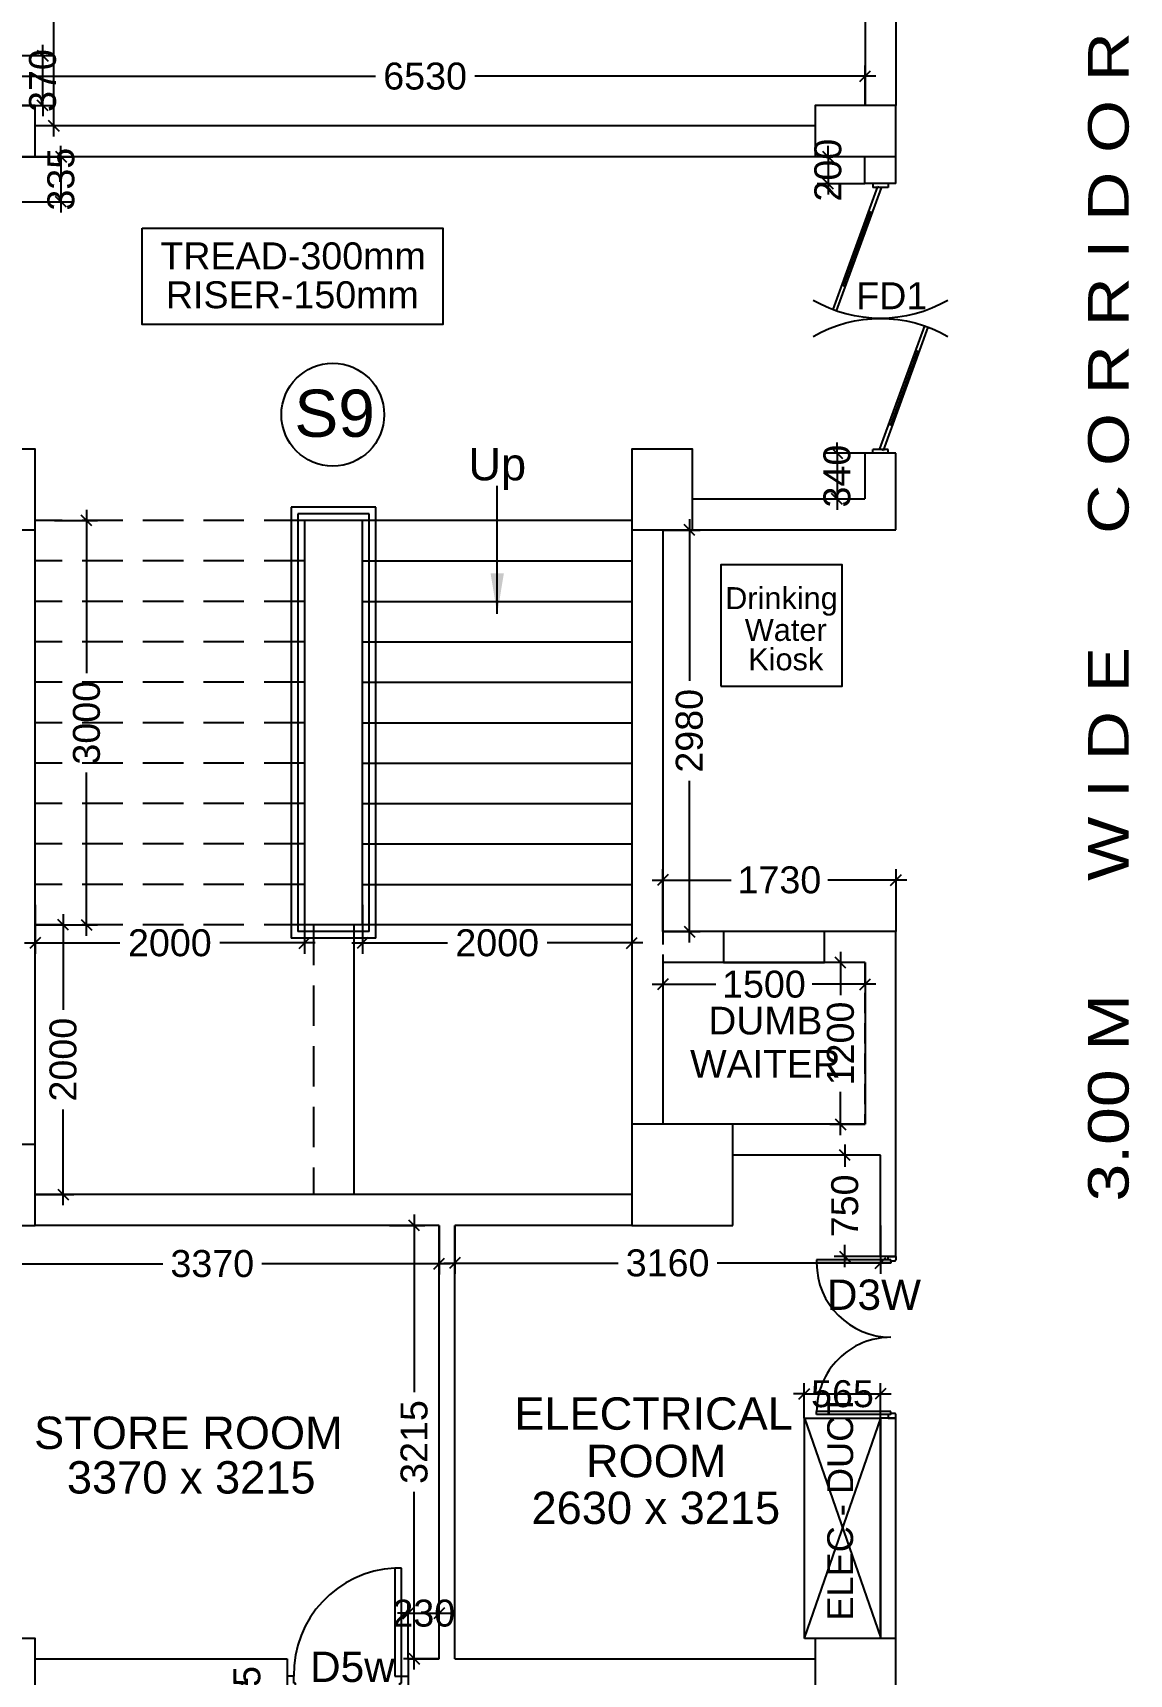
# Model space of a CAD drawing. Extents: x 6345096 to 6738923, y -6490958 to -6305885.
# Drawn here: x 6532632 to 6540771, y -6403355 to -6391176 of the extents above; entities that cross this region are included whole.
import ezdxf
from ezdxf.enums import TextEntityAlignment as Align

# ---------------------------------------------------------------- set-up
doc = ezdxf.new("R2010")
doc.units = 0
doc.header["$LTSCALE"] = 600
doc.header["$MEASUREMENT"] = 0
doc.header["$PDMODE"] = 35
doc.linetypes.add('DASHED', pattern=[0.75, 0.5, -0.25])
doc.linetypes.add('HIDDEN', pattern=[0.375, 0.25, -0.125])
doc.layers.get('0').update_dxf_attribs({"linetype": 'CONTINUOUS'})
doc.layers.get('Defpoints').update_dxf_attribs({"linetype": 'CONTINUOUS'})
for name, color, linetype in [('DOOR', 32, 'CONTINUOUS'), ('Fire Door', 10, 'CONTINUOUS'), ('HS', 251, 'CONTINUOUS'), ('joinery', 7, 'CONTINUOUS'), ('LA-column', 3, 'CONTINUOUS'), ('Railing', 21, 'CONTINUOUS'), ('Room Dim', 1, 'CONTINUOUS'), ('Stairscase', 7, 'CONTINUOUS'), ('STEPS', 7, 'CONTINUOUS'), ('TEXT', 6, 'CONTINUOUS'), ('TXT', 6, 'CONTINUOUS'), ('Walls', 7, 'CONTINUOUS'), ('Working Dim', 5, 'CONTINUOUS')]:
    doc.layers.add(name, color=color, linetype=linetype)
doc.styles.add('ari', font='arial.ttf')
doc.styles.add('ARIAL', font='arial.ttf')
doc.dimstyles.new('int. dim', dxfattribs={"dimtxt": 200, "dimasz": 80, "dimexe": 80, "dimexo": 0, "dimgap": 70, "dimtad": 0, "dimdec": 0, "dimzin": 12, "dimdsep": 46, "dimtxsty": 'ari', "dimblk": 'OBLIQUE', "dimcen": 2, "dimdle": 80, "dimclrd": 256, "dimclre": 256, "dimclrt": 6, "dimadec": 0, "dimazin": 0, "dimtfac": 1, "dimtdec": 0, "dimtix": 1, "dimtmove": 2, "dimatfit": 3, "dimfxl": 1, "dimtolj": 1, "dimtzin": 0, "dimlwd": -1, "dimlwe": -1, "dimarcsym": 0})

# ---------------------------------------------------------------- blocks, each defined once
blk = doc.blocks.new('A$C15456D16')
at = {"layer": 'Fire Door'}
for p, q in [((969, -4), (56, 329)), ((969, -4), (56, 329)), ((969, -4), (56, 329)), ((979, 23), (65, 355)), ((979, 23), (65, 355)), ((979, 23), (65, 355)), ((248, 289), (238, 262)), ((248, 289), (238, 262)), ((248, 289), (238, 262)), ((791, 76), (243, 276)), ((791, 76), (243, 276)), ((791, 76), (243, 276)), ((-1000, 56), (-972, 56)), ((-1000, -56), (-1000, 56)), ((-1000, 56), (-972, 56)), ((-1000, -56), (-1000, 56)), ((-1000, 56), (-972, 56)), ((-1000, -56), (-1000, 56)), ((-979, -23), (-969, 4)), ((-979, -23), (-969, 4)), ((-979, -23), (-969, 4)), ((-972, -56), (-972, 56)), ((-972, -56), (-972, 56)), ((-972, -56), (-972, 56)), ((-969, 4), (-56, -329)), ((-969, 4), (-56, -329)), ((-969, 4), (-56, -329)), ((796, 89), (786, 63)), ((796, 89), (786, 63)), ((796, 89), (786, 63)), ((979, 23), (969, -4)), ((979, 23), (969, -4)), ((979, 23), (969, -4)), ((1000, 56), (972, 56)), ((972, -56), (972, 56)), ((1000, 56), (972, 56)), ((972, -56), (972, 56)), ((1000, 56), (972, 56)), ((972, -56), (972, 56)), ((1000, -56), (1000, 56)), ((1000, -56), (1000, 56)), ((1000, -56), (1000, 56)), ((-1000, -56), (-972, -56)), ((-1000, -56), (-972, -56)), ((-1000, -56), (-972, -56)), ((-979, -23), (-65, -355)), ((-979, -23), (-65, -355)), ((-979, -23), (-65, -355)), ((-796, -89), (-786, -63)), ((-796, -89), (-786, -63)), ((-796, -89), (-786, -63)), ((-791, -76), (-243, -276)), ((-791, -76), (-243, -276)), ((-791, -76), (-243, -276)), ((1000, -56), (972, -56)), ((1000, -56), (972, -56)), ((1000, -56), (972, -56)), ((-238, -262), (-248, -289)), ((-238, -262), (-248, -289)), ((-238, -262), (-248, -289))]:
    blk.add_line(p, q, dxfattribs=at)
at = {"layer": 'Fire Door', "extrusion": (0, 0, -1)}
for centre, major_axis, start_param, end_param in [((-1000, 0), (-1000, 0), 2.617886, 3.665084), ((-1000, 0), (-1000, 0), 2.617886, 3.665084), ((-1000, 0), (-1000, 0), 2.617886, 3.665084), ((1000, 0), (1000, 0), 2.618102, 3.665299), ((1000, 0), (1000, 0), 2.618102, 3.665299), ((1000, 0), (1000, 0), 2.618102, 3.665299)]:
    blk.add_ellipse(centre, major_axis=major_axis, ratio=1, start_param=start_param, end_param=end_param, dxfattribs=at)
blk = doc.blocks.new('1000')
at = {"layer": 'DOOR'}
for p, q in [((0, -100), (0, 0)), ((0, 0), (50, 0)), ((50, -100), (0, -100)), ((50, 0), (50, -2)), ((63, -49), (50, -49)), ((50, -49), (50, -100)), ((50, -100), (50, -901)), ((100, -100), (50, -100)), ((63, -13), (61, -13)), ((63, -13), (63, -49)), ((100, -901), (100, -100)), ((837, -13), (837, -49)), ((837, -13), (839, -13)), ((837, -49), (850, -49)), ((850, 0), (850, -2)), ((900, 0), (850, 0)), ((850, -49), (850, -100)), ((850, -100), (900, -100)), ((900, -100), (900, 0)), ((50, -901), (100, -901))]:
    blk.add_line(p, q, dxfattribs=at)
for centre, major_axis, start_param, end_param in [((50, -13), (-7.95, 7.95), 3.926991, 5.497787), ((850, -13), (7.95, 7.95), 0.785398, 2.356194)]:
    blk.add_ellipse(centre, major_axis=major_axis, ratio=1, start_param=start_param, end_param=end_param, dxfattribs=at)
at = {"layer": 'DOOR', "color": 145}
blk.add_ellipse((64, -115), major_axis=(-520, 590), ratio=1, start_param=2.464943, end_param=4.009476, dxfattribs=at)
blk = doc.blocks.new('_Oblique')
at = {"color": 0, "linetype": 'ByBlock', "lineweight": -2}
blk.add_line((-0.5, -0.5), (0.5, 0.5), dxfattribs=at)
blk = doc.blocks.new('*D729')
at = {"layer": 'Defpoints', "color": 0, "transparency": 16777216}
for p in [(6538810, -6391498), (6532279, -6391715, 4), (6538810, -6391715)]:
    blk.add_point(p, dxfattribs=at)
at = {"layer": 'Working Dim', "transparency": 16777216}
for p, q in [((6532199, -6391498), (6535176, -6391498)), ((6532279, -6391715), (6532279, -6391418)), ((6538890, -6391498), (6535913, -6391498)), ((6538810, -6391715), (6538810, -6391418))]:
    blk.add_line(p, q, dxfattribs=at)
at = {"layer": 'Working Dim', "transparency": 16777216, "xscale": 80, "yscale": 80, "zscale": 80, "rotation": 180}
blk.add_blockref('_Oblique', (6532279, -6391498), dxfattribs=at)
at = {"layer": 'Working Dim', "transparency": 16777216, "xscale": 80, "yscale": 80, "zscale": 80}
blk.add_blockref('_Oblique', (6538810, -6391498), dxfattribs=at)
at = {"layer": 'Working Dim', "color": 6, "transparency": 16777216, "insert": (6535544, -6391498), "char_height": 200, "attachment_point": 5, "style": 'ari'}
blk.add_mtext('\\A1;6530', dxfattribs=at)
blk = doc.blocks.new('*D730')
at = {"layer": 'Defpoints', "color": 0, "transparency": 16777216}
for p in [(6532915, -6388650, 5), (6532787, -6391865), (6532915, -6391865, 5)]:
    blk.add_point(p, dxfattribs=at)
at = {"layer": 'Working Dim', "transparency": 16777216}
for p, q in [((6532787, -6388570), (6532787, -6389888)), ((6532915, -6388650), (6532707, -6388650)), ((6532787, -6391945), (6532787, -6390626)), ((6532915, -6391865), (6532707, -6391865))]:
    blk.add_line(p, q, dxfattribs=at)
at = {"layer": 'Working Dim', "transparency": 16777216, "xscale": 80, "yscale": 80, "zscale": 80}
for p, rotation in [((6532787, -6388650), 90), ((6532787, -6391865), 270)]:
    blk.add_blockref('_Oblique', p, dxfattribs=dict(at, rotation=rotation))
at = {"layer": 'Working Dim', "color": 6, "transparency": 16777216, "insert": (6532787, -6390257), "char_height": 200, "attachment_point": 5, "rotation": 90, "style": 'ari'}
blk.add_mtext('\\A1;3215', dxfattribs=at)
blk = doc.blocks.new('*D731')
at = {"layer": 'Defpoints', "color": 0, "transparency": 16777216}
for p in [(6537309, -6398075, 2), (6538810, -6398075, 2), (6537309, -6398236)]:
    blk.add_point(p, dxfattribs=at)
at = {"layer": 'Working Dim', "transparency": 16777216}
for p, q in [((6537309, -6398075), (6537309, -6398316)), ((6538810, -6398075), (6538810, -6398316)), ((6537229, -6398236), (6537701, -6398236)), ((6538890, -6398236), (6538418, -6398236))]:
    blk.add_line(p, q, dxfattribs=at)
at = {"layer": 'Working Dim', "transparency": 16777216, "xscale": 80, "yscale": 80, "zscale": 80, "rotation": 180}
blk.add_blockref('_Oblique', (6537309, -6398236), dxfattribs=at)
at = {"layer": 'Working Dim', "transparency": 16777216, "xscale": 80, "yscale": 80, "zscale": 80}
blk.add_blockref('_Oblique', (6538810, -6398236), dxfattribs=at)
at = {"layer": 'Working Dim', "color": 6, "transparency": 16777216, "insert": (6538059, -6398236), "char_height": 200, "attachment_point": 5, "style": 'ari'}
blk.add_mtext('\\A1;1500', dxfattribs=at)
blk = doc.blocks.new('*D732')
at = {"layer": 'Defpoints', "color": 0, "transparency": 16777216}
for p in [(6538628, -6398075), (6538810, -6398075, 2), (6538810, -6399275, 2)]:
    blk.add_point(p, dxfattribs=at)
at = {"layer": 'Working Dim', "transparency": 16777216}
for p, q in [((6538810, -6398075), (6538548, -6398075)), ((6538628, -6397995), (6538628, -6398316)), ((6538628, -6399355), (6538628, -6399034)), ((6538810, -6399275), (6538548, -6399275))]:
    blk.add_line(p, q, dxfattribs=at)
at = {"layer": 'Working Dim', "transparency": 16777216, "xscale": 80, "yscale": 80, "zscale": 80}
for p, rotation in [((6538628, -6398075), 90), ((6538628, -6399275), 270)]:
    blk.add_blockref('_Oblique', p, dxfattribs=dict(at, rotation=rotation))
at = {"layer": 'Working Dim', "color": 6, "transparency": 16777216, "insert": (6538628, -6398675), "char_height": 200, "attachment_point": 5, "rotation": 90, "style": 'ari'}
blk.add_mtext('\\A1;1200', dxfattribs=at)
blk = doc.blocks.new('*D733')
at = {"layer": 'Defpoints', "color": 0, "transparency": 16777216}
for p in [(6537309, -6394865, 5), (6537309, -6397845, 2), (6537506, -6397845)]:
    blk.add_point(p, dxfattribs=at)
at = {"layer": 'Working Dim', "transparency": 16777216}
for p, q in [((6537506, -6394785), (6537506, -6395985)), ((6537309, -6394865), (6537586, -6394865)), ((6537506, -6397925), (6537506, -6396725)), ((6537309, -6397845), (6537586, -6397845))]:
    blk.add_line(p, q, dxfattribs=at)
at = {"layer": 'Working Dim', "transparency": 16777216, "xscale": 80, "yscale": 80, "zscale": 80}
for p, rotation in [((6537506, -6394865), 90), ((6537506, -6397845), 270)]:
    blk.add_blockref('_Oblique', p, dxfattribs=dict(at, rotation=rotation))
at = {"layer": 'Working Dim', "color": 6, "transparency": 16777216, "insert": (6537506, -6396355), "char_height": 200, "attachment_point": 5, "rotation": 90, "style": 'ari'}
blk.add_mtext('\\A1;2980', dxfattribs=at)
blk = doc.blocks.new('*D734')
at = {"layer": 'Defpoints', "color": 0, "transparency": 16777216}
for p in [(6538809, -6392095, 5), (6538535, -6392295), (6538809, -6392295, 5)]:
    blk.add_point(p, dxfattribs=at)
at = {"layer": 'Working Dim', "transparency": 16777216}
for p, q in [((6538809, -6392095), (6538455, -6392095)), ((6538535, -6392095), (6538535, -6392015)), ((6538535, -6392095), (6538535, -6392295)), ((6538809, -6392295), (6538455, -6392295)), ((6538535, -6392295), (6538535, -6392375))]:
    blk.add_line(p, q, dxfattribs=at)
at = {"layer": 'Working Dim', "transparency": 16777216, "xscale": 80, "yscale": 80, "zscale": 80}
for p, rotation in [((6538535, -6392095), 270), ((6538535, -6392295), 90)]:
    blk.add_blockref('_Oblique', p, dxfattribs=dict(at, rotation=rotation))
at = {"layer": 'Working Dim', "color": 6, "transparency": 16777216, "insert": (6538535, -6392195), "char_height": 200, "attachment_point": 5, "rotation": 90, "style": 'ari'}
blk.add_mtext('\\A1;200', dxfattribs=at)
blk = doc.blocks.new('*D735')
at = {"layer": 'Defpoints', "color": 0, "transparency": 16777216}
for p in [(6538809, -6394295, 5), (6538602, -6394635), (6538809, -6394635, 5)]:
    blk.add_point(p, dxfattribs=at)
at = {"layer": 'Working Dim', "transparency": 16777216}
for p, q in [((6538809, -6394295), (6538522, -6394295)), ((6538602, -6394295), (6538602, -6394215)), ((6538602, -6394295), (6538602, -6394635)), ((6538809, -6394635), (6538522, -6394635)), ((6538602, -6394635), (6538602, -6394715))]:
    blk.add_line(p, q, dxfattribs=at)
at = {"layer": 'Working Dim', "transparency": 16777216, "xscale": 80, "yscale": 80, "zscale": 80}
for p, rotation in [((6538602, -6394295), 270), ((6538602, -6394635), 90)]:
    blk.add_blockref('_Oblique', p, dxfattribs=dict(at, rotation=rotation))
at = {"layer": 'Working Dim', "color": 6, "transparency": 16777216, "insert": (6538602, -6394465), "char_height": 200, "attachment_point": 5, "rotation": 90, "style": 'ari'}
blk.add_mtext('\\A1;340', dxfattribs=at)
blk = doc.blocks.new('*D736')
at = {"layer": 'Defpoints', "color": 0, "transparency": 16777216}
for p in [(6532279, -6400025, 3), (6535649, -6400025, 5), (6535649, -6400309)]:
    blk.add_point(p, dxfattribs=at)
at = {"layer": 'Working Dim', "transparency": 16777216}
for p, q in [((6532279, -6400025), (6532279, -6400389)), ((6535649, -6400025), (6535649, -6400389)), ((6532199, -6400309), (6533596, -6400309)), ((6535729, -6400309), (6534333, -6400309))]:
    blk.add_line(p, q, dxfattribs=at)
at = {"layer": 'Working Dim', "transparency": 16777216, "xscale": 80, "yscale": 80, "zscale": 80, "rotation": 180}
blk.add_blockref('_Oblique', (6532279, -6400309), dxfattribs=at)
at = {"layer": 'Working Dim', "transparency": 16777216, "xscale": 80, "yscale": 80, "zscale": 80}
blk.add_blockref('_Oblique', (6535649, -6400309), dxfattribs=at)
at = {"layer": 'Working Dim', "color": 6, "transparency": 16777216, "insert": (6533964, -6400309), "char_height": 200, "attachment_point": 5, "style": 'ari'}
blk.add_mtext('\\A1;3370', dxfattribs=at)
blk = doc.blocks.new('*D737')
at = {"layer": 'Defpoints', "color": 0, "transparency": 16777216}
for p in [(6535764, -6400025, 5), (6538924, -6400025, 5), (6538924, -6400304)]:
    blk.add_point(p, dxfattribs=at)
at = {"layer": 'Working Dim', "transparency": 16777216}
for p, q in [((6535764, -6400025), (6535764, -6400384)), ((6538924, -6400025), (6538924, -6400384)), ((6535684, -6400304), (6536976, -6400304)), ((6539004, -6400304), (6537713, -6400304))]:
    blk.add_line(p, q, dxfattribs=at)
at = {"layer": 'Working Dim', "transparency": 16777216, "xscale": 80, "yscale": 80, "zscale": 80, "rotation": 180}
blk.add_blockref('_Oblique', (6535764, -6400304), dxfattribs=at)
at = {"layer": 'Working Dim', "transparency": 16777216, "xscale": 80, "yscale": 80, "zscale": 80}
blk.add_blockref('_Oblique', (6538924, -6400304), dxfattribs=at)
at = {"layer": 'Working Dim', "color": 6, "transparency": 16777216, "insert": (6537344, -6400304), "char_height": 200, "attachment_point": 5, "style": 'ari'}
blk.add_mtext('\\A1;3160', dxfattribs=at)
blk = doc.blocks.new('*D738')
at = {"layer": 'Defpoints', "color": 0, "transparency": 16777216}
for p in [(6535279, -6400025), (6535463, -6403240), (6535649, -6403240, 5)]:
    blk.add_point(p, dxfattribs=at)
at = {"layer": 'Working Dim', "transparency": 16777216}
for p, q in [((6535279, -6400025), (6535543, -6400025)), ((6535463, -6399945), (6535463, -6401263)), ((6535463, -6403320), (6535463, -6402002)), ((6535649, -6403240), (6535383, -6403240))]:
    blk.add_line(p, q, dxfattribs=at)
at = {"layer": 'Working Dim', "transparency": 16777216, "xscale": 80, "yscale": 80, "zscale": 80}
for p, rotation in [((6535463, -6400025), 90), ((6535463, -6403240), 270)]:
    blk.add_blockref('_Oblique', p, dxfattribs=dict(at, rotation=rotation))
at = {"layer": 'Working Dim', "color": 6, "transparency": 16777216, "insert": (6535463, -6401632), "char_height": 200, "attachment_point": 5, "rotation": 90, "style": 'ari'}
blk.add_mtext('\\A1;3215', dxfattribs=at)
blk = doc.blocks.new('*D739')
at = {"layer": 'Defpoints', "color": 0, "transparency": 16777216}
for p in [(6538924, -6401275), (6538359, -6401455, 5), (6538924, -6401455, 5)]:
    blk.add_point(p, dxfattribs=at)
at = {"layer": 'Working Dim', "transparency": 16777216}
for p, q in [((6538359, -6401455), (6538359, -6401195)), ((6538924, -6401455), (6538924, -6401195)), ((6538359, -6401275), (6538279, -6401275)), ((6538359, -6401275), (6538924, -6401275)), ((6538924, -6401275), (6539004, -6401275))]:
    blk.add_line(p, q, dxfattribs=at)
at = {"layer": 'Working Dim', "transparency": 16777216, "xscale": 80, "yscale": 80, "zscale": 80}
blk.add_blockref('_Oblique', (6538359, -6401275), dxfattribs=at)
at = {"layer": 'Working Dim', "transparency": 16777216, "xscale": 80, "yscale": 80, "zscale": 80, "rotation": 180}
blk.add_blockref('_Oblique', (6538924, -6401275), dxfattribs=at)
at = {"layer": 'Working Dim', "color": 6, "transparency": 16777216, "insert": (6538642, -6401275), "char_height": 200, "attachment_point": 5, "style": 'ari'}
blk.add_mtext('\\A1;565', dxfattribs=at)
blk = doc.blocks.new('*D1090')
at = {"layer": 'Defpoints', "color": 0, "transparency": 16777216}
for p in [(6539040, -6397462), (6537309, -6397845), (6539040, -6397845, 2)]:
    blk.add_point(p, dxfattribs=at)
at = {"layer": 'Working Dim', "transparency": 16777216}
for p, q in [((6537229, -6397462), (6537816, -6397462)), ((6537309, -6397845), (6537309, -6397382)), ((6539120, -6397462), (6538533, -6397462)), ((6539040, -6397845), (6539040, -6397382))]:
    blk.add_line(p, q, dxfattribs=at)
at = {"layer": 'Working Dim', "transparency": 16777216, "xscale": 80, "yscale": 80, "zscale": 80, "rotation": 180}
blk.add_blockref('_Oblique', (6537309, -6397462), dxfattribs=at)
at = {"layer": 'Working Dim', "transparency": 16777216, "xscale": 80, "yscale": 80, "zscale": 80}
blk.add_blockref('_Oblique', (6539040, -6397462), dxfattribs=at)
at = {"layer": 'Working Dim', "color": 6, "transparency": 16777216, "insert": (6538174, -6397462), "char_height": 200, "attachment_point": 5, "style": 'ari'}
blk.add_mtext('\\A1;1730', dxfattribs=at)
blk = doc.blocks.new('*D1098')
at = {"layer": 'Defpoints', "color": 0, "transparency": 16777216}
for p in [(6538924, -6399504, 5), (6538660, -6400255), (6538924, -6400255, 5)]:
    blk.add_point(p, dxfattribs=at)
at = {"layer": 'Working Dim', "transparency": 16777216}
for p, q in [((6538924, -6399504), (6538580, -6399504)), ((6538660, -6399424), (6538660, -6399590)), ((6538924, -6400255), (6538580, -6400255)), ((6538660, -6400335), (6538660, -6400169))]:
    blk.add_line(p, q, dxfattribs=at)
at = {"layer": 'Working Dim', "transparency": 16777216, "xscale": 80, "yscale": 80, "zscale": 80}
for p, rotation in [((6538660, -6399504), 90), ((6538660, -6400255), 270)]:
    blk.add_blockref('_Oblique', p, dxfattribs=dict(at, rotation=rotation))
at = {"layer": 'Working Dim', "color": 6, "transparency": 16777216, "insert": (6538660, -6399880), "char_height": 200, "attachment_point": 5, "rotation": 90, "style": 'ari'}
blk.add_mtext('\\A1;750', dxfattribs=at)
blk = doc.blocks.new('*D1099')
at = {"layer": 'Defpoints', "color": 0, "transparency": 16777216}
for p in [(6535649, -6402903), (6535419, -6403240, 5), (6535649, -6403240, 5)]:
    blk.add_point(p, dxfattribs=at)
at = {"layer": 'Working Dim', "transparency": 16777216}
for p, q in [((6535419, -6403240), (6535419, -6402823)), ((6535649, -6403240), (6535649, -6402823)), ((6535419, -6402903), (6535339, -6402903)), ((6535419, -6402903), (6535649, -6402903)), ((6535649, -6402903), (6535729, -6402903))]:
    blk.add_line(p, q, dxfattribs=at)
at = {"layer": 'Working Dim', "transparency": 16777216, "xscale": 80, "yscale": 80, "zscale": 80}
blk.add_blockref('_Oblique', (6535419, -6402903), dxfattribs=at)
at = {"layer": 'Working Dim', "transparency": 16777216, "xscale": 80, "yscale": 80, "zscale": 80, "rotation": 180}
blk.add_blockref('_Oblique', (6535649, -6402903), dxfattribs=at)
at = {"layer": 'Working Dim', "color": 6, "transparency": 16777216, "insert": (6535534, -6402903), "char_height": 200, "attachment_point": 5, "style": 'ari'}
blk.add_mtext('\\A1;230', dxfattribs=at)
blk = doc.blocks.new('*D1606')
at = {"layer": 'Defpoints', "color": 0, "transparency": 16777216}
for p in [(6532279, -6392095, -10), (6532279, -6392430, -11), (6532841, -6392430)]:
    blk.add_point(p, dxfattribs=at)
at = {"layer": 'Working Dim', "transparency": 16777216}
for p, q in [((6532279, -6392095), (6532921, -6392095)), ((6532841, -6392095), (6532841, -6392015)), ((6532841, -6392095), (6532841, -6392430)), ((6532279, -6392430), (6532921, -6392430)), ((6532841, -6392430), (6532841, -6392510))]:
    blk.add_line(p, q, dxfattribs=at)
at = {"layer": 'Working Dim', "transparency": 16777216, "xscale": 80, "yscale": 80, "zscale": 80}
for p, rotation in [((6532841, -6392095), 270), ((6532841, -6392430), 90)]:
    blk.add_blockref('_Oblique', p, dxfattribs=dict(at, rotation=rotation))
at = {"layer": 'Working Dim', "color": 6, "transparency": 16777216, "insert": (6532841, -6392262), "char_height": 200, "attachment_point": 5, "rotation": 90, "style": 'ari'}
blk.add_mtext('\\A1;335', dxfattribs=at)
blk = doc.blocks.new('*D1610')
at = {"layer": 'Defpoints', "color": 0, "transparency": 16777216}
for p in [(6532049, -6391345, 2), (6532705, -6391345), (6532049, -6391715, -10)]:
    blk.add_point(p, dxfattribs=at)
at = {"layer": 'Working Dim', "transparency": 16777216}
for p, q in [((6532049, -6391345), (6532785, -6391345)), ((6532705, -6391345), (6532705, -6391265)), ((6532705, -6391715), (6532705, -6391345)), ((6532049, -6391715), (6532785, -6391715)), ((6532705, -6391715), (6532705, -6391795))]:
    blk.add_line(p, q, dxfattribs=at)
at = {"layer": 'Working Dim', "transparency": 16777216, "xscale": 80, "yscale": 80, "zscale": 80}
for p, rotation in [((6532705, -6391345), 270), ((6532705, -6391715), 90)]:
    blk.add_blockref('_Oblique', p, dxfattribs=dict(at, rotation=rotation))
at = {"layer": 'Working Dim', "color": 6, "transparency": 16777216, "insert": (6532705, -6391530), "char_height": 200, "attachment_point": 5, "rotation": 90, "style": 'ari'}
blk.add_mtext('\\A1;370', dxfattribs=at)
blk = doc.blocks.new('Z$W@#1275')
at = {"layer": 'DOOR'}
for p, q in [((73, 1500), (0, 1500)), ((0, 1500), (0, 1467)), ((0, 1467), (2, 1467)), ((11, 1456), (11, 1458)), ((11, 1456), (47, 1456)), ((47, 1467), (736, 1467)), ((47, 1467), (47, 1439)), ((47, 1456), (47, 1467)), ((47, 1467), (73, 1467)), ((47, 1439), (736, 1439)), ((73, 1467), (73, 1500)), ((736, 1467), (736, 1439)), ((0, 33), (2, 33)), ((0, 0), (0, 33)), ((73, 0), (0, 0)), ((11, 44), (11, 42)), ((11, 44), (47, 44)), ((47, 61), (736, 61)), ((47, 33), (47, 61)), ((47, 44), (47, 33)), ((47, 33), (736, 33)), ((47, 33), (73, 33)), ((73, 33), (73, 0)), ((736, 33), (736, 61))]:
    blk.add_line(p, q, dxfattribs=at)
for centre, start, end in [((11, 1467), 180, 270), ((11, 33), 90, 180)]:
    blk.add_arc(centre, 9.13, start, end, dxfattribs=at)
at = {"layer": 'DOOR', "color": 145}
for centre, start, end in [((47, 1439), 270, 0), ((47, 61), 0, 90)]:
    blk.add_arc(centre, 689, start, end, dxfattribs=at)
blk = doc.blocks.new('*D1734')
at = {"layer": 'Defpoints', "color": 0, "transparency": 16777216}
for p in [(6532794, -6394795, -2), (6533031, -6394795), (6532937, -6397795)]:
    blk.add_point(p, dxfattribs=at)
at = {"layer": 'Working Dim', "transparency": 16777216}
for p, q in [((6533031, -6394715), (6533031, -6395926)), ((6532794, -6394795), (6533111, -6394795)), ((6533031, -6397875), (6533031, -6396663)), ((6532937, -6397795), (6533111, -6397795))]:
    blk.add_line(p, q, dxfattribs=at)
at = {"layer": 'Working Dim', "transparency": 16777216, "xscale": 80, "yscale": 80, "zscale": 80}
for p, rotation in [((6533031, -6394795), 90), ((6533031, -6397795), 270)]:
    blk.add_blockref('_Oblique', p, dxfattribs=dict(at, rotation=rotation))
at = {"layer": 'Working Dim', "color": 6, "transparency": 16777216, "insert": (6533031, -6396295), "char_height": 200, "attachment_point": 5, "rotation": 90, "style": 'ari'}
blk.add_mtext('\\A1;3000', dxfattribs=at)
blk = doc.blocks.new('*D1739')
at = {"layer": 'Defpoints', "color": 0, "transparency": 16777216}
for p in [(6532649, -6397795, 3), (6532649, -6399795, 5), (6532857, -6399795)]:
    blk.add_point(p, dxfattribs=at)
at = {"layer": 'Working Dim', "transparency": 16777216}
for p, q in [((6532649, -6397795), (6532937, -6397795)), ((6532857, -6397715), (6532857, -6398425)), ((6532857, -6399875), (6532857, -6399165)), ((6532649, -6399795), (6532937, -6399795))]:
    blk.add_line(p, q, dxfattribs=at)
at = {"layer": 'Working Dim', "transparency": 16777216, "xscale": 80, "yscale": 80, "zscale": 80}
for p, rotation in [((6532857, -6397795), 90), ((6532857, -6399795), 270)]:
    blk.add_blockref('_Oblique', p, dxfattribs=dict(at, rotation=rotation))
at = {"layer": 'Working Dim', "color": 6, "transparency": 16777216, "insert": (6532857, -6398795), "char_height": 200, "attachment_point": 5, "rotation": 90, "style": 'ari'}
blk.add_mtext('\\A1;2000', dxfattribs=at)
blk = doc.blocks.new('*D1740')
at = {"layer": 'Defpoints', "color": 0, "transparency": 16777216}
for p in [(6532649, -6397645, 2), (6534649, -6397645, 2), (6532649, -6397929)]:
    blk.add_point(p, dxfattribs=at)
at = {"layer": 'Working Dim', "transparency": 16777216}
for p, q in [((6532649, -6397645), (6532649, -6398009)), ((6534649, -6397645), (6534649, -6398009)), ((6532569, -6397929), (6533279, -6397929)), ((6534729, -6397929), (6534019, -6397929))]:
    blk.add_line(p, q, dxfattribs=at)
at = {"layer": 'Working Dim', "transparency": 16777216, "xscale": 80, "yscale": 80, "zscale": 80, "rotation": 180}
blk.add_blockref('_Oblique', (6532649, -6397929), dxfattribs=at)
at = {"layer": 'Working Dim', "transparency": 16777216, "xscale": 80, "yscale": 80, "zscale": 80}
blk.add_blockref('_Oblique', (6534649, -6397929), dxfattribs=at)
at = {"layer": 'Working Dim', "color": 6, "transparency": 16777216, "insert": (6533649, -6397929), "char_height": 200, "attachment_point": 5, "style": 'ari'}
blk.add_mtext('\\A1;2000', dxfattribs=at)
blk = doc.blocks.new('*D1741')
at = {"layer": 'Defpoints', "color": 0, "transparency": 16777216}
for p in [(6535079, -6397645, 2), (6537079, -6397645, 5), (6537079, -6397929)]:
    blk.add_point(p, dxfattribs=at)
at = {"layer": 'Working Dim', "transparency": 16777216}
for p, q in [((6535079, -6397645), (6535079, -6398009)), ((6537079, -6397645), (6537079, -6398009)), ((6534999, -6397929), (6535709, -6397929)), ((6537159, -6397929), (6536449, -6397929))]:
    blk.add_line(p, q, dxfattribs=at)
at = {"layer": 'Working Dim', "transparency": 16777216, "xscale": 80, "yscale": 80, "zscale": 80, "rotation": 180}
blk.add_blockref('_Oblique', (6535079, -6397929), dxfattribs=at)
at = {"layer": 'Working Dim', "transparency": 16777216, "xscale": 80, "yscale": 80, "zscale": 80}
blk.add_blockref('_Oblique', (6537079, -6397929), dxfattribs=at)
at = {"layer": 'Working Dim', "color": 6, "transparency": 16777216, "insert": (6536079, -6397929), "char_height": 200, "attachment_point": 5, "style": 'ari'}
blk.add_mtext('\\A1;2000', dxfattribs=at)
blk = doc.blocks.new('*D1850')
at = {"layer": 'Defpoints', "color": 0, "transparency": 16777216}
for p in [(6533964, -6403470), (6533963, -6403585, 0), (6534222, -6403585)]:
    blk.add_point(p, dxfattribs=at)
at = {"layer": 'Working Dim', "transparency": 16777216}
for p, q in [((6534222, -6403470), (6534222, -6403390)), ((6533964, -6403470), (6534302, -6403470)), ((6534222, -6403470), (6534222, -6403585)), ((6533963, -6403585), (6534302, -6403585)), ((6534222, -6403585), (6534222, -6403665))]:
    blk.add_line(p, q, dxfattribs=at)
at = {"layer": 'Working Dim', "transparency": 16777216, "xscale": 80, "yscale": 80, "zscale": 80}
for p, rotation in [((6534222, -6403470), 270), ((6534222, -6403585), 90)]:
    blk.add_blockref('_Oblique', p, dxfattribs=dict(at, rotation=rotation))
at = {"layer": 'Working Dim', "color": 6, "transparency": 16777216, "insert": (6534222, -6403527), "char_height": 200, "attachment_point": 5, "rotation": 90, "style": 'ari'}
blk.add_mtext('\\A1;115', dxfattribs=at)
blk = doc.blocks.new('A$C2CD672AE')
at = {"layer": 'Railing', "color": 8, "linetype": 'HIDDEN'}
blk.add_line((2330, 56999.3, 5.1), (2330, 61559.3, 5.1), dxfattribs=at)
at = {"layer": 'Railing', "color": 8, "linetype": 'HIDDEN', "elevation": 2.3}
blk.add_lwpolyline([(7420.3, 60399.8), (8320.3, 60399.8), (8320.3, 61299.8), (7420.3, 61299.8)], close=True, dxfattribs=at)
at = {"layer": 'Stairscase', "color": 8, "linetype": 'HIDDEN', "ltscale": 100, "elevation": 4.9}
blk.add_lwpolyline([(8040.1, 53334.3), (8040.1, 54969.3), (8605.1, 54969.3), (8605.1, 53334.3)], close=True, dxfattribs=at)
at = {"layer": 'Stairscase', "color": 8, "linetype": 'HIDDEN', "ltscale": 100, "elevation": 5}
for points in [[(8605.1, 54969.3), (8040.1, 53344.3)], [(8040.1, 54969.3), (8605.1, 53344.3)]]:
    blk.add_lwpolyline(points, dxfattribs=at)
at = {"layer": 'Walls', "color": 8, "linetype": 'HIDDEN'}
for p, q in [((8490.2, 65424.5), (8490.2, 64709.3)), ((8720.1, 65424.5), (8720.1, 64709.3)), ((8120.1, 64559.1), (2330, 64559.2)), ((8120.1, 64329.2), (2330, 64329.2)), ((8490.1, 64129.2), (8490.1, 64329.3)), ((8720.1, 64129.2), (8720.1, 64329.3)), ((8720.1, 64129.2), (8490.1, 64129.2)), ((8720.1, 62129.2), (8490.1, 62129.2)), ((8490.1, 62129.2), (8490.1, 61789.3)), ((8720.1, 61559.3), (8720.1, 62129.2)), ((8720.1, 61929.2), (8720.1, 61929.2)), ((7210, 61789.3), (8490.1, 61789.3)), ((6760, 61559.3), (6760, 57149.4)), ((6990, 61559.3), (6990, 57149.4)), ((7210, 61559.3), (8720.2, 61559.3)), ((8720.1, 58579.3), (6990, 58579.3)), ((8720.1, 56919.5), (8720.1, 58579.3)), ((8490.1, 58349.3), (6990, 58349.3)), ((8490.1, 58349.3), (8490.1, 57149.3)), ((8489.8, 57149.4), (7510.1, 57149.4)), ((8605.1, 56919.5), (7510.1, 56919.4)), ((8605.1, 56169.3), (8605.1, 56919.5)), ((8720.1, 56169.4), (8720.1, 56919.5)), ((6760.1, 56629.3), (2329.9, 56629.3)), ((5329.9, 56399.4), (2329.9, 56399.3)), ((5329.9, 53184.2), (5329.9, 56399.4)), ((6760.1, 56399.4), (5444.9, 56399.4)), ((5444.9, 53184.2), (5444.9, 56399.4)), ((8720.1, 56169.3), (8605.1, 56169.3)), ((8605.1, 53334.3), (8605.1, 54969.3)), ((8720.1, 54969.3), (8605.1, 54969.3)), ((8720.1, 53334.3), (8720.1, 54969.3)), ((2330, 53184.2), (4199.9, 53184.2)), ((5099.9, 53184.2), (5329.9, 53184.2)), ((5099.9, 53184.2), (5099.9, 52954.2)), ((5444.9, 53184.2), (8120.1, 53184.2))]:
    blk.add_line(p, q, dxfattribs=at)
blk.add_lwpolyline([(4199.9, 53184.2), (4199.9, 52954.2)], dxfattribs=at)
at = {"layer": 'Stairscase', "color": 8, "linetype": 'HIDDEN', "ltscale": 10, "style": 'ARIAL'}
blk.add_text('ELEC - DUCT', height=192, rotation=90, dxfattribs=at).set_placement((8401.8, 54308.5, 5), align=Align.CENTER)
at = {"layer": 'TXT', "color": 8, "linetype": 'HIDDEN', "style": 'ARIAL', "width": 1.2}
blk.add_text('3.00 M      W I D E      C O R R I D O R', height=300.522, rotation=90, dxfattribs=at).set_placement((10447, 60914.6, 2.1), align=Align.CENTER)

msp = doc.modelspace()

# ---------------------------------------------------------------- linework, layer by layer
msp.add_circle((6534858.448, -6394009.042), 381.426)
at = {"layer": 'DOOR', "linetype": 'Continuous', "elevation": -0.642}
msp.add_lwpolyline([(6538509.457, -6397844.648), (6537759.457, -6397844.648), (6537759.457, -6398074.648), (6538509.457, -6398074.648)], close=True, dxfattribs=at)
at = {"layer": 'LA-column', "color": 2}
for points in [[(6532049.388, -6392094.606), (6532649.388, -6392094.606), (6532649.388, -6391714.606), (6532049.388, -6391714.606)], [(6532649.389, -6394864.616), (6532649.389, -6394264.616), (6532269.389, -6394264.616), (6532269.389, -6394864.616)], [(6537829.477, -6400024.625), (6537829.477, -6399274.625), (6537079.477, -6399274.625), (6537079.477, -6400024.625)], [(6532649.388, -6400024.616), (6532649.388, -6399424.616), (6532049.388, -6399424.616), (6532049.388, -6400024.616)], [(6532049.389, -6403469.623), (6532649.389, -6403469.623), (6532649.389, -6403089.623), (6532049.389, -6403089.623)]]:
    msp.add_lwpolyline(points, close=True, dxfattribs=at)
for points, elevation in [([(6538439.525, -6392094.615), (6539039.525, -6392094.615), (6539039.525, -6391714.615), (6538439.525, -6391714.615)], 2.39), ([(6537529.388, -6394864.625), (6537529.388, -6394264.625), (6537079.388, -6394264.625), (6537079.388, -6394864.625)], 2.092), ([(6538439.525, -6403469.616), (6539039.525, -6403469.616), (6539039.525, -6403089.616), (6538439.525, -6403089.616)], 2.39)]:
    msp.add_lwpolyline(points, close=True, dxfattribs=dict(at, elevation=elevation))
at = {"layer": 'Railing', "linetype": 'Continuous'}
for p, q in [((6535179.388, -6394694.555, -2.092), (6534549.388, -6394694.555, -2.092)), ((6534549.388, -6394694.555, -2.435), (6534549.388, -6397894.568, -2.086)), ((6535129.388, -6394744.555, -2.092), (6534599.388, -6394744.555, -2.092)), ((6534599.388, -6394744.555, -2.44), (6534599.388, -6397844.568, -2.092)), ((6535129.388, -6397844.568, -2.086), (6535129.388, -6394744.555, -2.44)), ((6535179.388, -6397894.568, -2.08), (6535179.388, -6394694.555, -2.446)), ((6532649.388, -6399424.586, 5.131), (6532649.388, -6394864.583, 5.131))]:
    msp.add_line(p, q, dxfattribs=at)
at = {"layer": 'Railing', "linetype": 'Continuous', "elevation": 2.264}
msp.add_lwpolyline([(6537739.682, -6396024.13), (6538639.682, -6396024.13), (6538639.682, -6395124.13), (6537739.682, -6395124.13)], close=True, dxfattribs=at)
at = {"layer": 'Railing', "linetype": 'Continuous', "elevation": -2.092}
for points in [[(6535179.388, -6397894.568), (6534549.388, -6397894.568)], [(6535129.388, -6397844.568), (6534599.388, -6397844.568)]]:
    msp.add_lwpolyline(points, dxfattribs=at)
at = {"layer": 'Stairscase', "color": 8, "linetype": 'DASHED'}
for p, q in [((6534649.388, -6394794.555, -2.44), (6532649.388, -6394794.555, -2.44)), ((6534649.388, -6395094.555, -2.44), (6532649.388, -6395094.555, -2.44)), ((6534649.388, -6395394.555, -2.44), (6532649.388, -6395394.555, -2.44)), ((6534649.388, -6395694.555, -2.44), (6532649.388, -6395694.555, -2.44)), ((6534649.388, -6395994.555, -2.44), (6532649.388, -6395994.555, -2.44)), ((6534649.388, -6396294.555, -2.44), (6532649.388, -6396294.555, -2.44)), ((6534649.388, -6396594.555, -2.44), (6532649.388, -6396594.555, -2.44)), ((6534649.388, -6396894.555, -2.44), (6532649.388, -6396894.555, -2.44)), ((6534649.388, -6397194.555, -2.44), (6532649.388, -6397194.555, -2.44)), ((6534649.388, -6397494.555, -2.44), (6532649.388, -6397494.555, -2.44)), ((6534649.388, -6397794.568, 3.039), (6532649.388, -6397794.568, 3.039)), ((6534714.388, -6397794.568, 3.051), (6534714.388, -6399794.568, 3.051))]:
    msp.add_line(p, q, dxfattribs=at)
at = {"layer": 'Stairscase', "color": 7, "linetype": 'Continuous'}
for p, q in [((6535079.388, -6394794.555, 5.131), (6534649.388, -6394794.555, 5.131)), ((6534649.388, -6394794.555, -2.44), (6534649.388, -6397794.568, 3.039)), ((6537079.388, -6394794.555, 5.131), (6535079.388, -6394794.555, 5.131)), ((6535079.388, -6395094.555, 5.131), (6537079.388, -6395094.555, 5.131)), ((6535079.388, -6395394.555, 5.131), (6537079.388, -6395394.555, 5.131)), ((6535079.388, -6395694.555, 5.131), (6537079.388, -6395694.555, 5.131)), ((6535079.388, -6395994.555, 5.131), (6537079.388, -6395994.555, 5.131)), ((6535079.388, -6396294.555, 5.131), (6537079.388, -6396294.555, 5.131)), ((6535079.388, -6396594.555, 5.131), (6537079.388, -6396594.555, 5.131)), ((6535079.388, -6396894.555, 5.131), (6537079.388, -6396894.555, 5.131)), ((6535079.388, -6397194.555, 5.131), (6537079.388, -6397194.555, 5.131)), ((6535079.388, -6397494.555, 5.131), (6537079.388, -6397494.555, 5.131)), ((6535079.388, -6397794.568, 3.039), (6534649.388, -6397794.568, 3.039)), ((6535079.388, -6397794.568, 3.039), (6534649.388, -6397794.568, 3.039)), ((6535014.388, -6397794.568, 3.051), (6535014.388, -6399794.568, 3.051)), ((6537079.388, -6397794.568, 3.039), (6535079.388, -6397794.568, 3.039))]:
    msp.add_line(p, q, dxfattribs=at)
at = {"layer": 'Stairscase', "color": 7, "linetype": 'Continuous', "elevation": -2.44}
msp.add_lwpolyline([(6535079.388, -6397794.568), (6535079.388, -6394794.555)], dxfattribs=at)
at = {"layer": 'Stairscase', "color": 8, "linetype": 'DASHED', "ltscale": 100, "elevation": 4.878}
msp.add_lwpolyline([(6538359.44, -6403089.62), (6538359.44, -6401454.62), (6538924.437, -6401454.62), (6538924.437, -6403089.62)], close=True, dxfattribs=at)
at = {"layer": 'Stairscase', "color": 8, "linetype": 'DASHED', "ltscale": 100, "elevation": 5.008}
for points in [[(6538924.437, -6401454.62), (6538359.44, -6403079.62)], [(6538359.44, -6401454.62), (6538924.437, -6403079.62)]]:
    msp.add_lwpolyline(points, dxfattribs=at)
at = {"layer": 'STEPS'}
msp.add_lwpolyline([(6533444.504, -6392624.973), (6535676.151, -6392624.973), (6535676.151, -6393340.554), (6533444.504, -6393340.554)], close=True, dxfattribs=at)
at = {"layer": 'Walls', "linetype": 'Continuous'}
for p, q in [((6538809.581, -6390229.609, 2.39), (6538809.581, -6391714.62)), ((6539039.434, -6390229.609, 2.39), (6539039.434, -6391714.62)), ((6538439.525, -6391864.769), (6532649.388, -6391864.703)), ((6538439.435, -6392094.705), (6532649.388, -6392094.705)), ((6538809.435, -6392294.696), (6538809.435, -6392094.62)), ((6539039.435, -6392294.696), (6539039.435, -6392094.62)), ((6539039.435, -6392294.696), (6538809.435, -6392294.696)), ((6539039.433, -6394294.715), (6538809.435, -6394294.715)), ((6538809.435, -6394294.715), (6538809.435, -6394634.628)), ((6539039.433, -6394864.629), (6539039.433, -6394294.715)), ((6539039.433, -6394494.71), (6539039.443, -6394494.71)), ((6537529.388, -6394634.625), (6538809.435, -6394634.628)), ((6537079.388, -6394864.625), (6537079.388, -6399274.51)), ((6537309.388, -6394864.625), (6537309.388, -6397844.648)), ((6537529.388, -6394864.625), (6539039.532, -6394864.629)), ((6539039.527, -6397844.648), (6537309.388, -6397844.648)), ((6539039.522, -6399504.439), (6539039.527, -6397844.648)), ((6538809.526, -6398074.648), (6537309.388, -6398074.648)), ((6537309.388, -6398074.648), (6537309.388, -6399274.51)), ((6538809.526, -6398074.648), (6538809.526, -6399274.648)), ((6538809.216, -6399274.51), (6537829.477, -6399274.51)), ((6538924.524, -6399504.44), (6537829.477, -6399504.453)), ((6538924.438, -6400254.62), (6538924.445, -6399504.44)), ((6539039.52, -6400254.496), (6539039.522, -6399504.439)), ((6537079.477, -6399794.568), (6532649.298, -6399794.568)), ((6535649.298, -6400024.535), (6532649.298, -6400024.569)), ((6535649.298, -6403239.742), (6535649.298, -6400024.535)), ((6537079.477, -6400024.519), (6535764.298, -6400024.534)), ((6535764.298, -6403239.742), (6535764.298, -6400024.534)), ((6539039.438, -6400254.62), (6538924.438, -6400254.62)), ((6538924.437, -6403089.62), (6538924.437, -6401454.62)), ((6539039.437, -6401454.62), (6538924.437, -6401454.62)), ((6539039.435, -6403089.62), (6539039.436, -6401454.62)), ((6532649.389, -6403239.66), (6534519.29, -6403239.66)), ((6535419.29, -6403239.66), (6535649.298, -6403239.66)), ((6535419.29, -6403239.667), (6535419.29, -6403469.667)), ((6535764.298, -6403239.66), (6538439.435, -6403239.66))]:
    msp.add_line(p, q, dxfattribs=at)
msp.add_lwpolyline([(6534519.29, -6403239.742), (6534519.29, -6403469.742)], dxfattribs=at)

# ---------------------------------------------------------------- block references
at = {"layer": 'DOOR', "xscale": 0.8000117540359497, "yscale": 0.8000117540359497, "zscale": 0.8000117540359497, "rotation": 180}
msp.add_blockref('Z$W@#1275', (6539039.433, -6400254.62), dxfattribs=at)
at = {"layer": 'DOOR', "linetype": 'Continuous', "rotation": 180.0000128066047}
msp.add_blockref('1000', (6535419.285, -6403469.667, 2.39), dxfattribs=at)
at = {"layer": 'Fire Door', "color": 3, "lineweight": 0, "rotation": 90}
msp.add_blockref('A$C15456D16', (6538924.523, -6393294.715, 0.711), dxfattribs=at)
at = {"layer": 'HS'}
msp.add_blockref('A$C2CD672AE', (6530319.294, -6456423.902, 8.17), dxfattribs=at)

# ---------------------------------------------------------------- texts
at = {"layer": 'Fire Door', "style": 'ARIAL'}
msp.add_text('FD1', height=200, dxfattribs=at).set_placement((6539008.189, -6393226.631, 0.649), align=Align.CENTER)
at = {"layer": 'joinery', "style": 'ari'}
for s, p in [('D3W', (6538876.256, -6400651.43, 5.139)), ('D5w', (6535004.283, -6403412.394, 27.662))]:
    msp.add_text(s, height=225, dxfattribs=at).set_placement(p, align=Align.CENTER)
at = {"layer": 'Room Dim'}
for s, style, p in [('3370 x 3215', 'ari', (6533807.741, -6402014.268, 2.39)), ('2630 x 3215', 'ARIAL', (6537256.893, -6402240.119, 4.791))]:
    msp.add_text(s, height=240, dxfattribs=dict(at, style=style)).set_placement(p, align=Align.CENTER)
at = {"layer": 'Stairscase', "color": 7, "linetype": 'Continuous', "style": 'ARIAL'}
msp.add_text('Up', height=240, dxfattribs=at).set_placement((6536079.603, -6394496.233, -2.44), align=Align.CENTER)
at = {"layer": 'Stairscase', "color": 8, "linetype": 'DASHED', "ltscale": 10, "style": 'ARIAL'}
msp.add_text('ELEC - DUCT', height=192, rotation=90, dxfattribs=at).set_placement((6538721.14, -6402115.369, 5.008), align=Align.CENTER)
at = {"layer": 'STEPS', "color": 6, "style": 'ARIAL'}
msp.add_text('S9', height=350, dxfattribs=at).set_placement((6534872.176, -6394173.426), align=Align.CENTER)
at = {"layer": 'TEXT', "color": 7}
for s, height, style, p in [('TREAD-300mm', 200, 'ARIAL', (6534564.09, -6392930.588)), ('RISER-150mm', 200, 'ARIAL', (6534558.557, -6393219.259)), ('Drinking ', 163.2, 'ARIAL', (6538221.107, -6395452.158, 2.264)), ('Water', 163.2, 'ARIAL', (6538221.107, -6395687.821, 2.264)), ('Kiosk', 163.2, 'ARIAL', (6538221.107, -6395905.685, 2.264)), ('ELECTRICAL', 240, 'ARIAL', (6537240.022, -6401540.849, 4.791)), ('STORE ROOM', 240, 'ari', (6533786.786, -6401683.659, 2.39)), ('ROOM', 240, 'ARIAL', (6537259.513, -6401892.849, 4.791))]:
    msp.add_text(s, height=height, dxfattribs=dict(at, style=style)).set_placement(p, align=Align.CENTER)
at = {"layer": 'TEXT', "color": 10, "style": 'ARIAL'}
for s, p in [('DUMB', (6538069.905, -6398607.819, 4.489)), ('WAITER', (6538069.905, -6398929.334, 4.489))]:
    msp.add_text(s, height=205.77, dxfattribs=at).set_placement(p, align=Align.CENTER)
at = {"layer": 'TXT', "color": 7, "style": 'ARIAL', "width": 1.2}
msp.add_text('3.00 M      W I D E      C O R R I D O R', height=300.52174, rotation=90, dxfattribs=at).set_placement((6540766.374, -6395509.327, 2.089), align=Align.CENTER)

# ---------------------------------------------------------------- dimensions: what is measured, and where the dimension line sits
at = {"layer": 'Working Dim', "color": 6}
for base, p1, p2, angle, picture, middle in [((6532787.108, -6391864.706), (6532915.202, -6388649.613, 5.131), (6532915.165, -6391864.706, 5.131), 90, '*D730', (6532787.108, -6390257.16)), ((6532704.686, -6391344.571, 10.356), (6532049.389, -6391714.672, 0.638), (6532049.389, -6391344.571, 11.957), 270, '*D1610', (6532704.686, -6391529.621, 10.356)), ((6538535.424, -6392294.696), (6538809.435, -6392094.62, 5.131), (6538809.435, -6392294.696, 5.131), 90, '*D734', (6538535.424, -6392194.658)), ((6532841.203, -6392429.56, 11.957), (6532279.388, -6392094.571, 1.684), (6532279.388, -6392429.56, 1.16), 270, '*D1606', (6532841.203, -6392262.066, 11.957)), ((6538601.941, -6394634.628), (6538809.435, -6394294.715, 5.131), (6538809.435, -6394634.628, 5.131), 90, '*D735', (6538601.941, -6394464.671)), ((6533030.664, -6394794.555), (6532937.496, -6397794.568), (6532794.082, -6394794.555, -2.44), 90, '*D1734', (6533030.664, -6396294.561)), ((6537506.347, -6397844.648), (6537309.388, -6394864.625, 5.131), (6537309.388, -6397844.648, 2.39), 90, '*D733', (6537506.347, -6396354.637)), ((6532857.496, -6399794.568), (6532649.388, -6397794.568, 3.039), (6532649.388, -6399794.568, 5.131), 90, '*D1739', (6532857.496, -6398794.568)), ((6538627.712, -6398074.648), (6538809.526, -6399274.648, 2.39), (6538809.526, -6398074.648, 2.39), 90, '*D732', (6538627.712, -6398674.648)), ((6538659.834, -6400254.62), (6538924.445, -6399504.44, 5.131), (6538924.438, -6400254.62, 5.131), 90, '*D1098', (6538659.834, -6399879.53)), ((6535463.156, -6403239.742, 5.131), (6535279.298, -6400024.701, 5.131), (6535649.298, -6403239.742, 10.262), 90, '*D738', (6535463.156, -6401632.222, 5.131)), ((6534221.581, -6403584.66), (6533964.388, -6403469.66), (6533962.92, -6403584.66, 0.348), 90, '*D1850', (6534221.581, -6403527.16))]:
    dim = msp.add_linear_dim(base=base, p1=p1, p2=p2, angle=angle, dimstyle='int. dim', override={"dimtxt": 200, "dimarcsym": 1}, dxfattribs=at)
    dim.commit()
    dim.dimension.update_dxf_attribs({"geometry": picture, "text_midpoint": middle})
for base, p1, p2, picture, middle in [((6538809.581, -6391497.957, 5.131), (6532279.389, -6391714.705, 9.409), (6538809.581, -6391714.62, 5.131), '*D729', (6535544.485, -6391497.957, 5.131)), ((6539039.527, -6397462.293), (6537309.388, -6397844.648), (6539039.527, -6397844.648, 2.39), '*D1090', (6538174.458, -6397462.293)), ((6532649.388, -6397929.338), (6534649.388, -6397644.705, 2.1), (6532649.388, -6397644.705, 2.1), '*D1740', (6533649.388, -6397929.338)), ((6537079.388, -6397929.338), (6535079.388, -6397644.702, 2.1), (6537079.388, -6397644.705, 5.131), '*D1741', (6536079.388, -6397929.338)), ((6537309.388, -6398236.036), (6538809.526, -6398074.648, 2.39), (6537309.388, -6398074.648, 2.39), '*D731', (6538059.457, -6398236.036)), ((6535649.298, -6400308.751), (6532279.389, -6400024.62, 3.447), (6535649.298, -6400024.62, 5.131), '*D736', (6533964.343, -6400308.751)), ((6538924.44, -6400304.339), (6535764.298, -6400024.534, 5.131), (6538924.44, -6400024.564, 5.131), '*D737', (6537344.369, -6400304.339)), ((6538924.437, -6401275.084), (6538359.44, -6401454.62, 4.878), (6538924.437, -6401454.62, 4.878), '*D739', (6538641.939, -6401275.084)), ((6535649.298, -6402903.009), (6535419.29, -6403239.742, 5.131), (6535649.298, -6403239.66, 5.131), '*D1099', (6535534.294, -6402903.009))]:
    dim = msp.add_linear_dim(base=base, p1=p1, p2=p2, dimstyle='int. dim', override={"dimtxt": 200, "dimarcsym": 1}, dxfattribs=at)
    dim.commit()
    dim.dimension.update_dxf_attribs({"geometry": picture, "text_midpoint": middle})

# ---------------------------------------------------------------- leaders
at = {"layer": 'Stairscase', "color": 7, "linetype": 'Continuous'}
msp.add_leader([(6536079.388, -6395486.307, -2.44), (6536079.388, -6394537.431, -2.44)], dimstyle='int. dim', override={"dimasz": 300, "dimgap": 70, "dimtad": 0, "dimclrd": 256}, dxfattribs=at)

doc.saveas('drawing.dxf')
